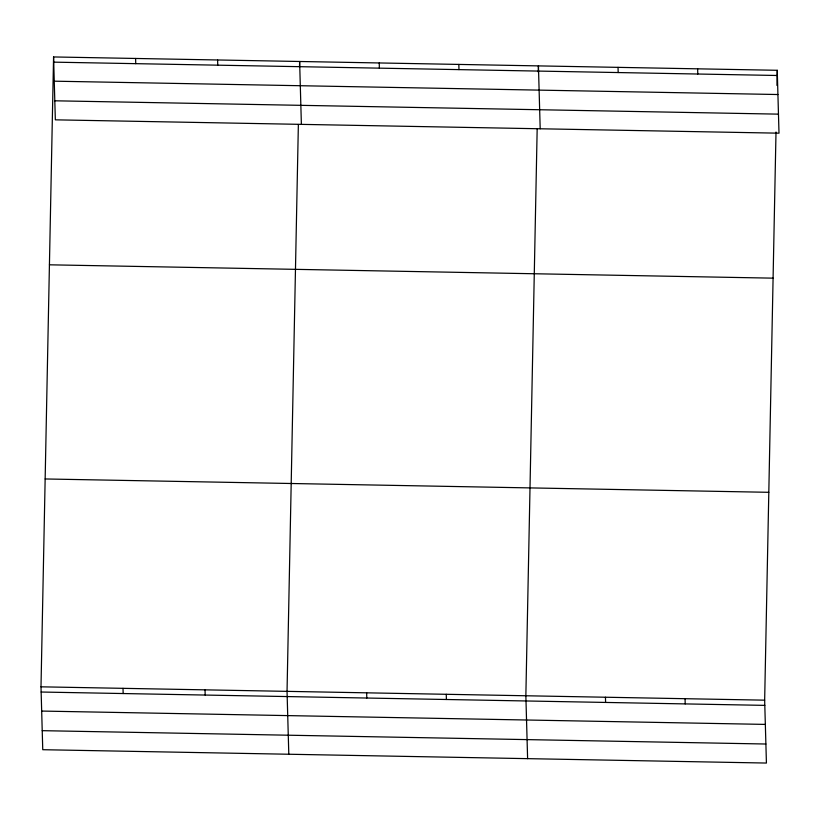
<?xml version="1.0" encoding="UTF-8"?>
<svg xmlns="http://www.w3.org/2000/svg" width="820" height="820" viewBox="0 0 820 820"><rect width="100%" height="100%" fill="white"/><g stroke="black" fill="none" stroke-linecap="round" stroke-linejoin="round"><path stroke-width="1.23" d="M776.007 132.02L764.66 700.167L766.423 763.051L42.753 749.705L41 686.822L53.577 56.949L777.247 70.294L779 133.178L55.34 119.833L53.577 56.949M298.367 124.476L287.041 691.362L288.804 754.246M299.526 66.522L299.628 61.479L301.381 124.363M537.172 128.873L525.856 695.77L527.608 758.654M538.309 72.191L538.432 65.887L540.195 128.771M776.94 85.413L777.247 70.294M53.72 62.146L777.391 75.491M54.253 81.18L777.924 94.525M54.807 100.798L778.467 114.144M49.425 264.809L773.096 278.154M45.151 478.962L768.811 492.307M41 686.822L764.66 700.167M41.143 692.029L764.814 705.374M41.676 711.063L765.337 724.408M42.22 730.671L765.89 744.017M697.635 68.829L697.789 74.025M685.059 698.701L685.202 703.909M618.034 67.353L618.188 72.56M605.457 697.236L605.601 702.432M458.831 64.421L458.974 69.618M446.254 694.294L446.398 699.501M379.229 62.955L379.373 68.152M366.653 692.828L366.796 698.035M217.607 59.973L217.751 65.169M205.031 689.845L205.174 695.053M135.597 58.456L135.741 63.663M123.01 688.339L123.164 693.535"/></g></svg>
